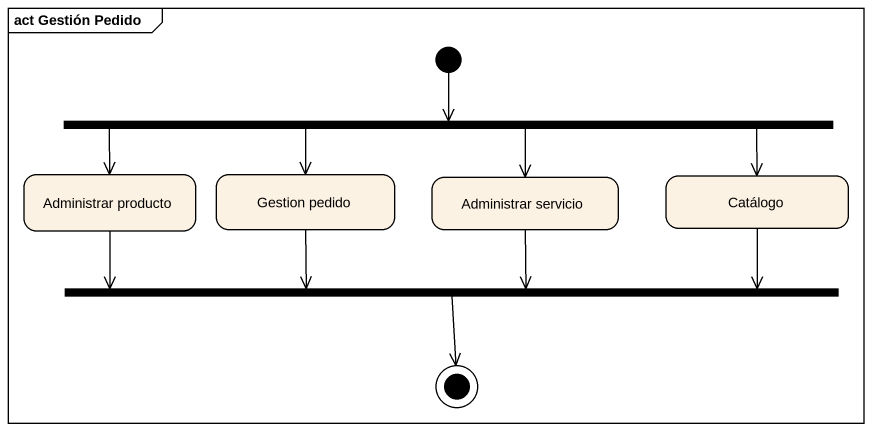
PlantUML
@startuml
mainframe act Gestión Pedido
hide empty description
state fork1 <<fork>>
state "Administrar producto" as Administrar_producto
state "Gestion pedido" as Gestion_pedido
state "Administrar servicio" as Administrar_servicio
state Catálogo
state fork2 <<join>>
[*] --> fork1
fork1 -left-> Administrar_producto
fork1 -left-> Gestion_pedido
fork1 --> Administrar_servicio
fork1 -right-> Catálogo
Administrar_producto -right-> fork2
Gestion_pedido --> fork2
Administrar_servicio --> fork2
Catálogo -left-> fork2
fork2 --> [*]
@enduml
